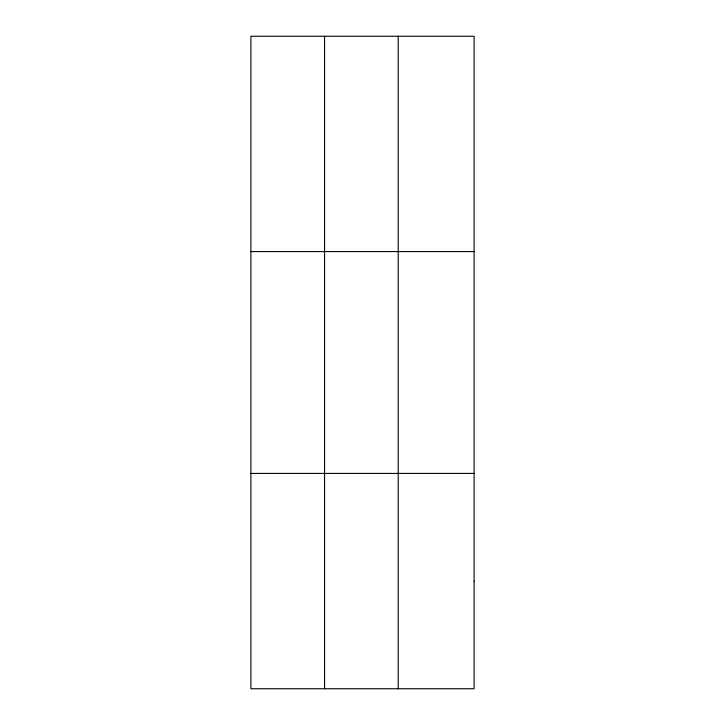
<?xml version="1.0" encoding="UTF-8"?>
<svg xmlns="http://www.w3.org/2000/svg" width="725" height="725" viewBox="0 0 725 725"><rect width="100%" height="100%" fill="white"/><g stroke="black" fill="none" stroke-linecap="round" stroke-linejoin="round"><path stroke-width="1.09" d="M324.555 688.75L324.555 36.25M398.215 688.75L398.215 36.25M250.895 251.575L474.105 251.575M250.895 473.425L474.105 473.425M474.105 581.088L474.105 688.75L250.895 688.75L250.895 36.25L474.105 36.25L474.105 581.088"/></g></svg>
